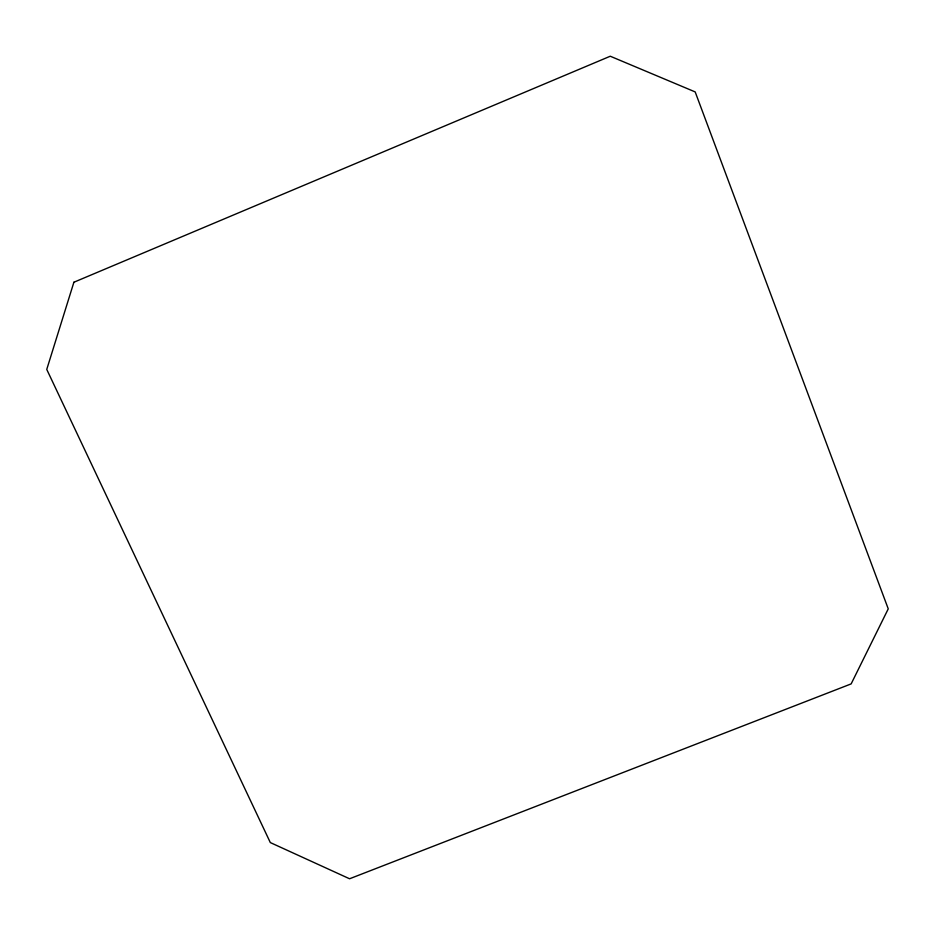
<?xml version="1.0" encoding="UTF-8"?>
<svg xmlns="http://www.w3.org/2000/svg" width="935" height="935" viewBox="0 0 935 935"><rect width="100%" height="100%" fill="white"/><g stroke="black" fill="none" stroke-linecap="round" stroke-linejoin="round"><path stroke-width="1.4" d="M73.9 282.23L46.75 369.418L270.32 842.575L349.573 878.771L851.154 683.894L888.25 608.86L695.184 91.922L610.263 56.229L73.9 282.23"/></g></svg>
